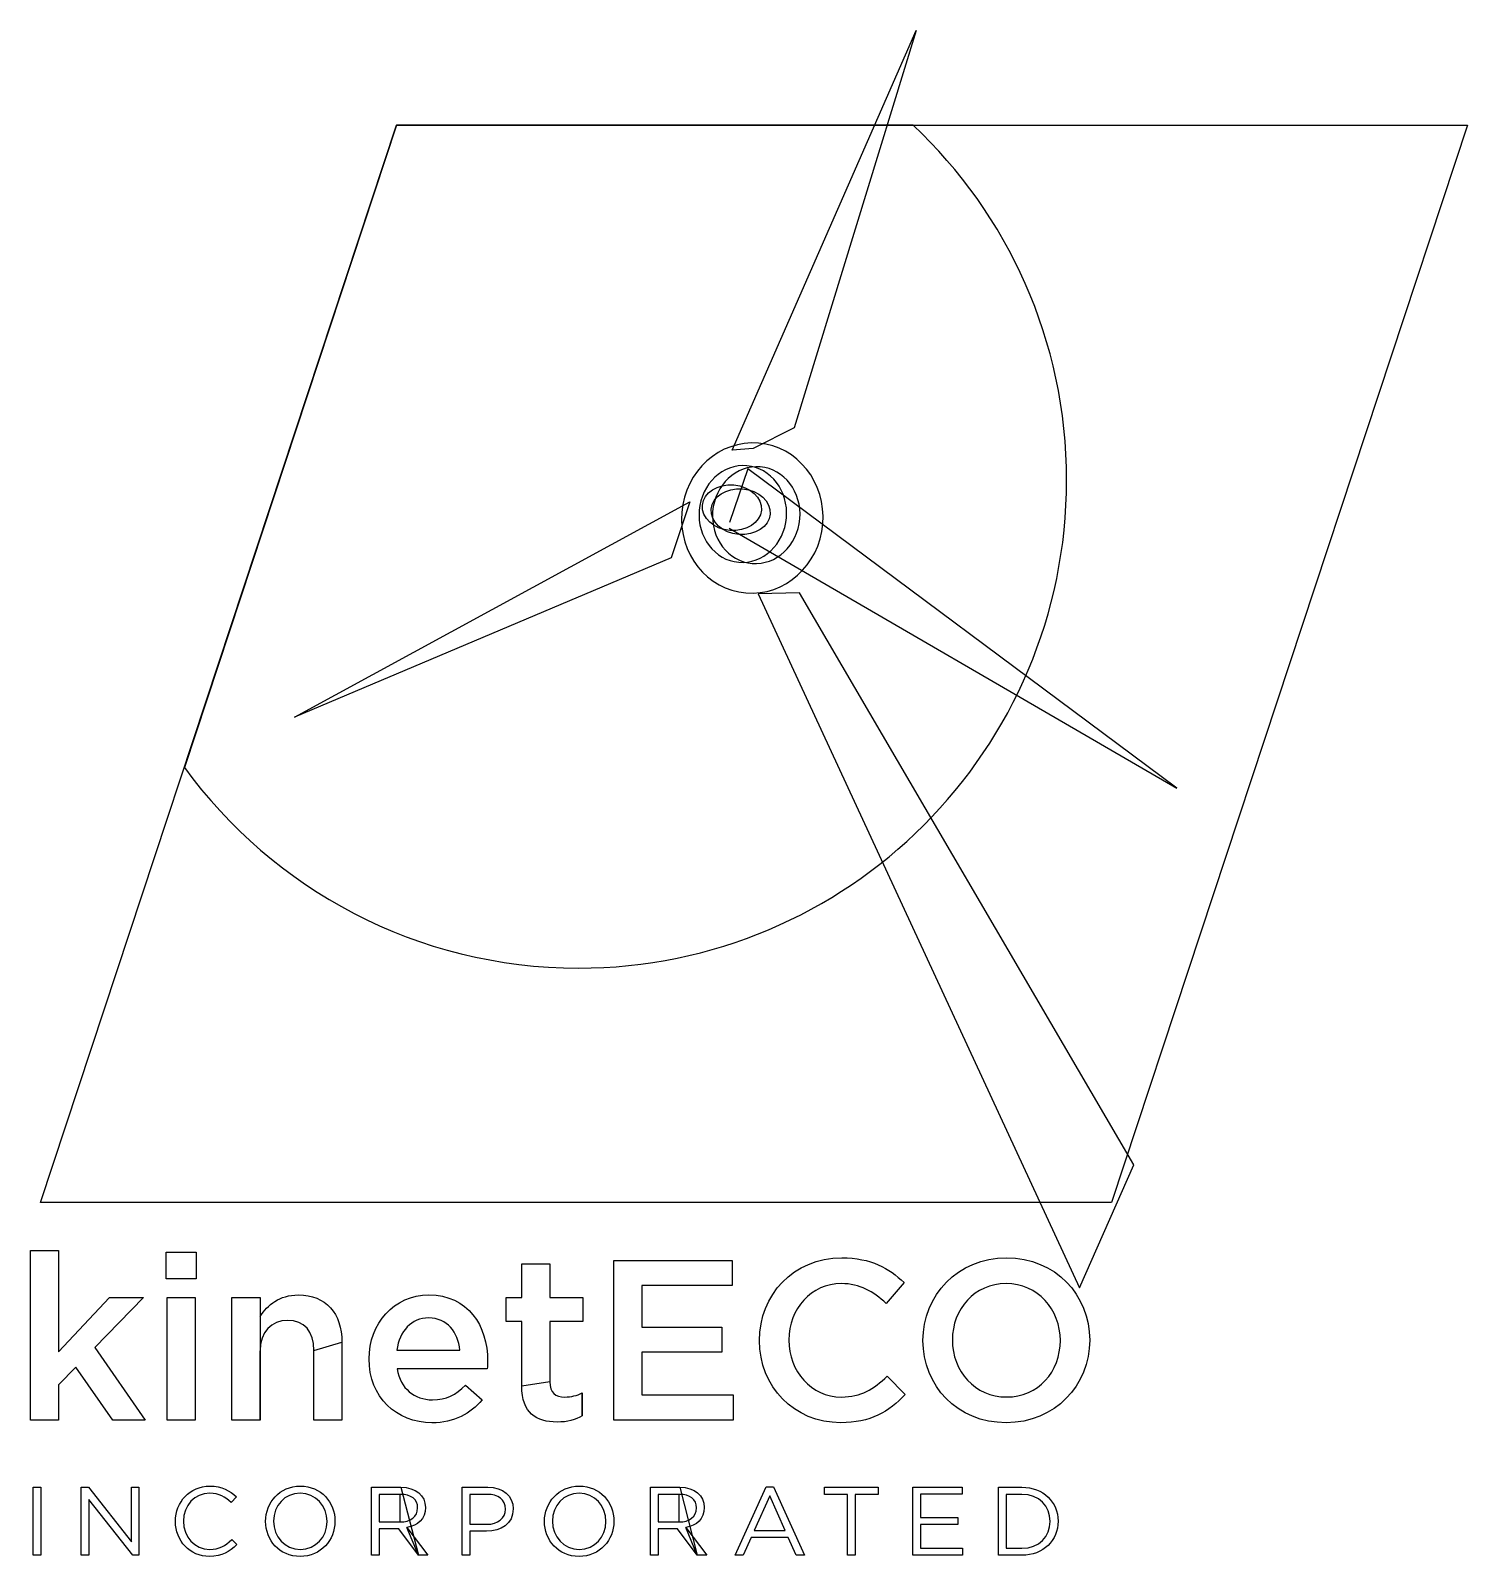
# Model space of a CAD drawing. Extents: x 0 to 145, y 0 to 154.
import ezdxf

# ---------------------------------------------------------------- set-up
doc = ezdxf.new("R2010")
doc.units = 0
doc.layers.add('Layer_1', color=7, linetype='CONTINUOUS')

msp = doc.modelspace()

# ---------------------------------------------------------------- linework, layer by layer
at = {"layer": 'Layer_1', "color": 7}
for points in [[(70.9092, 111.572892), (89.4002, 153.7469), (77.1212, 113.825892), (73.0062, 111.742892), (70.9092, 111.572892), (70.9092, 111.572892)], [(109.030304, 35.9811), (1.418304, 35.9811), (37.172304, 144.2211), (144.782304, 144.2211), (109.030304, 35.9811), (109.030304, 35.9811)], [(64.787096, 100.744692), (26.933096, 84.729692), (66.653096, 106.380692), (64.787096, 100.744692), (64.787096, 100.744692)], [(111.2676, 39.773996), (77.6796, 97.223996), (73.5056, 97.122996), (105.8126, 27.380996), (111.2676, 39.773996), (111.2676, 39.773996)], [(11.919, 14.114892), (8.654, 14.114892), (4.947, 19.429892), (3.222, 17.635892), (3.222, 14.114892), (0.4, 14.114892), (0.4, 31.135892), (3.222, 31.135892), (3.222, 20.968892), (8.328, 26.425892), (11.756, 26.425892), (6.859, 21.412892), (11.919, 14.114892), (11.919, 14.114892)], [(14.016496, 30.994596), (17.047496, 30.994596), (17.047496, 28.313596), (14.016496, 28.313596), (14.016496, 30.994596), (14.016496, 30.994596)], [(49.758096, 17.519492), (49.758096, 24.000492), (48.196096, 24.000492), (48.196096, 26.425492), (49.758096, 26.425492), (49.758096, 29.806492), (52.579096, 29.806492), (52.579096, 26.425492), (55.891096, 26.425492), (55.891096, 24.000492), (52.579096, 24.000492), (52.579096, 17.961492), (52.579096, 17.961492)], [(70.9004, 27.618796), (61.8374, 27.618796), (61.8374, 23.453796), (69.8714, 23.453796), (69.8714, 20.934796), (61.8374, 20.934796), (61.8374, 16.632796), (71.0154, 16.632796), (71.0154, 14.114796), (59.0214, 14.114796), (59.0214, 30.136796), (70.9004, 30.136796), (70.9004, 27.618796), (70.9004, 27.618796)], [(14.133496, 26.425596), (16.954496, 26.425596), (16.954496, 14.114596), (14.133496, 14.114596), (14.133496, 26.425596), (14.133496, 26.425596)], [(23.459, 14.114892), (20.639, 14.114892), (20.639, 26.425892), (23.459, 26.425892), (23.459, 24.512892)], [(31.689, 21.948892), (31.689, 14.114892), (28.868, 14.114892), (28.868, 21.109892)], [(23.459, 21.062892), (23.459, 14.114892), (23.459, 14.114892)], [(55.844096, 16.842492), (55.844096, 14.534492)], [(1.452496, 0.517596), (0.681496, 0.517596), (0.681496, 7.353596), (1.452496, 7.353596), (1.452496, 0.517596), (1.452496, 0.517596)], [(10.5322, 7.353092), (11.2842, 7.353092), (11.2842, 0.517092), (10.6692, 0.517092), (6.2552, 6.123092), (6.2552, 0.517092), (5.5032, 0.517092), (5.5032, 7.353092), (6.2252, 7.353092), (10.5322, 1.874092), (10.5322, 7.353092), (10.5322, 7.353092)], [(39.3748, 0.517196), (37.3928, 3.173196), (35.4398, 3.173196), (35.4398, 0.517196), (34.6678, 0.517196), (34.6678, 7.353196), (37.6078, 7.353196)], [(37.5488, 6.640196), (35.4398, 6.640196), (35.4398, 3.867196), (37.5388, 3.867196)], [(67.399296, 0.517196), (65.417296, 3.173196), (63.464296, 3.173196), (63.464296, 0.517196), (62.692296, 0.517196), (62.692296, 7.353196), (65.632296, 7.353196)], [(65.573296, 6.640196), (63.464296, 6.640196), (63.464296, 3.867196), (65.563296, 3.867196)], [(78.166696, 0.517492), (77.336696, 0.517492), (76.535696, 2.323492), (72.815696, 2.323492), (72.004696, 0.517492), (71.213696, 0.517492), (74.328696, 7.401492), (75.051696, 7.401492), (78.166696, 0.517492), (78.166696, 0.517492)], [(74.680696, 6.503492), (73.117696, 3.017492), (76.233696, 3.017492), (74.680696, 6.503492), (74.680696, 6.503492)], [(83.2686, 0.517196), (82.4876, 0.517196), (82.4876, 6.640196), (80.1926, 6.640196), (80.1926, 7.353196), (85.5636, 7.353196), (85.5636, 6.640196), (83.2686, 6.640196), (83.2686, 0.517196), (83.2686, 0.517196)], [(93.997104, 6.649996), (89.827104, 6.649996), (89.827104, 4.315996), (93.558104, 4.315996), (93.558104, 3.612996), (89.827104, 3.612996), (89.827104, 1.219996), (94.046104, 1.219996), (94.046104, 0.516996), (89.056104, 0.516996), (89.056104, 7.352996), (93.997104, 7.352996), (93.997104, 6.649996), (93.997104, 6.649996)], [(38.2228, 3.310196), (40.3218, 0.517196), (39.3748, 0.517196), (39.3748, 0.517196)], [(66.247296, 3.310196), (68.346296, 0.517196), (67.399296, 0.517196), (67.399296, 0.517196)]]:
    msp.add_lwpolyline(points, close=True, dxfattribs=at)
for points in [[(89.0976, 144.2209), (37.1716, 144.2209), (15.8556, 79.689892)], [(70.5928, 103.724196), (115.5918, 77.596196), (72.4878, 109.703196), (70.6428, 104.307196)], [(88.178, 27.916396), (86.369, 25.833396)], [(37.2152, 21.132396), (43.5332, 21.132396), (43.5332, 21.132396)], [(46.2852, 19.267396), (37.2382, 19.267396)], [(86.483, 18.509396), (88.292, 16.678396)], [(44.1162, 17.611396), (45.7712, 16.143396)], [(21.083696, 6.385996), (20.556696, 5.819996)], [(46.2074, 2.929196), (44.5464, 2.929196), (44.5464, 0.517196), (43.7754, 0.517196), (43.7754, 7.353196), (46.3344, 7.353196)], [(46.2754, 6.640196), (44.5464, 6.640196), (44.5464, 3.632196), (46.2364, 3.632196)], [(100.0186, 0.517196), (97.6456, 0.517196), (97.6456, 7.353196), (100.0186, 7.353196)], [(100.0186, 6.640196), (98.4166, 6.640196), (98.4166, 1.230196), (100.0186, 1.230196)], [(20.615696, 2.098996), (21.122696, 1.600996)]]:
    msp.add_lwpolyline(points, dxfattribs=at)
for points in [[(104.5036, 108.555892), (104.5036, 122.613892), (98.5776, 135.280892), (89.0976, 144.2209)], [(73.555896, 112.284092), (69.645896, 112.615092), (66.190896, 109.512092), (65.839896, 105.355092)], [(80.001904, 104.157092), (80.353904, 108.315092), (77.467896, 111.954092), (73.555896, 112.284092)], [(72.3818, 110.008892), (69.9638, 110.212892), (67.8208, 108.207892), (67.5928, 105.529892)], [(73.7294, 109.894596), (71.3114, 110.099596), (69.1674, 108.094596), (68.9404, 105.415596)], [(76.3498, 104.789892), (76.5758, 107.467892), (74.7988, 109.802892), (72.3818, 110.008892)], [(77.6974, 104.675596), (77.9224, 107.353596), (76.1454, 109.690596), (73.7294, 109.894596)], [(55.4766, 59.527892), (82.5536, 59.527892), (104.5036, 81.478892), (104.5036, 108.555892)], [(67.908896, 106.046492), (68.015896, 107.309492), (69.428896, 108.223492), (71.066896, 108.084492)], [(68.7898, 105.647092), (68.8978, 106.913092), (70.3108, 107.825092), (71.9478, 107.686092)], [(71.066896, 108.084492), (72.701896, 107.945492), (73.941896, 106.809492), (73.836896, 105.544492)], [(71.9478, 107.686092), (73.5838, 107.548092), (74.8238, 106.411092), (74.7168, 105.147092)], [(70.679896, 103.505492), (69.041896, 103.643492), (67.801896, 104.780492), (67.908896, 106.046492)], [(65.839896, 105.355092), (65.487896, 101.195092), (68.372896, 97.556092), (72.282896, 97.226092)], [(67.5928, 105.529892), (67.3658, 102.851892), (69.1438, 100.513892), (71.5618, 100.309892)], [(71.5608, 103.107092), (69.9228, 103.246092), (68.6828, 104.382092), (68.7898, 105.647092)], [(68.9404, 105.415596), (68.7134, 102.737596), (70.4914, 100.399596), (72.9094, 100.195596)], [(73.836896, 105.544492), (73.729896, 104.279492), (72.315896, 103.366492), (70.679896, 103.505492)], [(74.7168, 105.147092), (74.6118, 103.881092), (73.1968, 102.968092), (71.5608, 103.107092)], [(71.5618, 100.309892), (73.9798, 100.105892), (76.1238, 102.111892), (76.3498, 104.789892)], [(72.9094, 100.195596), (75.3264, 99.992596), (77.4694, 101.997596), (77.6974, 104.675596)], [(72.282896, 97.226092), (76.193896, 96.895092), (79.650896, 99.999092), (80.001904, 104.157092)], [(15.8556, 79.689892), (24.7716, 67.472892), (39.1936, 59.527892), (55.4766, 59.527892)], [(73.644, 22.103396), (73.644, 26.680396), (77.054, 30.410396), (81.906, 30.410396)], [(81.906, 30.410396), (84.858, 30.410396), (86.644, 29.381396), (88.178, 27.916396)], [(90.0718, 22.102796), (90.0718, 26.634796), (93.5508, 30.410796), (98.4718, 30.410796)], [(98.4718, 30.410796), (103.3928, 30.410796), (106.8258, 26.679796), (106.8258, 22.148796)], [(81.883, 27.824396), (78.816, 27.824396), (76.596, 25.307396), (76.596, 22.149396)], [(86.369, 25.833396), (85.088, 27.024396), (83.714, 27.824396), (81.883, 27.824396)], [(98.4258, 27.824796), (95.2448, 27.824796), (93.0248, 25.283796), (93.0248, 22.148796)], [(103.8738, 22.102796), (103.8738, 25.238796), (101.6078, 27.824796), (98.4258, 27.824796)], [(23.459, 24.512892), (24.252, 25.678892), (25.395, 26.681892), (27.307, 26.681892)], [(27.307, 26.681892), (30.081, 26.681892), (31.689, 24.816892), (31.689, 21.948892)], [(34.4172, 20.246396), (34.4172, 23.790396), (36.9122, 26.682396), (40.4322, 26.682396)], [(40.4322, 26.682396), (44.3492, 26.682396), (46.3312, 23.604396), (46.3312, 20.036396)], [(26.234, 24.116892), (24.602, 24.116892), (23.459, 22.974892), (23.459, 21.062892)], [(28.868, 21.109892), (28.868, 23.020892), (27.912, 24.116892), (26.234, 24.116892)], [(40.4092, 24.373396), (38.6832, 24.373396), (37.4712, 23.044396), (37.2152, 21.132396)], [(43.5332, 21.132396), (43.3462, 22.951396), (42.2742, 24.373396), (40.4092, 24.373396)], [(81.792, 13.840396), (77.122, 13.840396), (73.644, 17.479396), (73.644, 22.103396)], [(76.596, 22.149396), (76.596, 18.989396), (78.816, 16.426396), (81.883, 16.426396)], [(98.4258, 13.840796), (93.5048, 13.840796), (90.0718, 17.570796), (90.0718, 22.102796)], [(93.0248, 22.148796), (93.0248, 19.012796), (95.2908, 16.426796), (98.4718, 16.426796)], [(106.8258, 22.148796), (106.8258, 17.616796), (103.3478, 13.840796), (98.4258, 13.840796)], [(98.4718, 16.426796), (101.6538, 16.426796), (103.8738, 18.967796), (103.8738, 22.102796)], [(40.7352, 13.834396), (37.1682, 13.834396), (34.4172, 16.423396), (34.4172, 20.246396)], [(46.3312, 20.036396), (46.3312, 19.780396), (46.3072, 19.547396), (46.2852, 19.267396)], [(37.2382, 19.267396), (37.5642, 17.262396), (38.9642, 16.143396), (40.7822, 16.143396)], [(81.883, 16.426396), (83.852, 16.426396), (85.11, 17.227396), (86.483, 18.509396)], [(40.7822, 16.143396), (42.1582, 16.143396), (43.1372, 16.655396), (44.1162, 17.611396)], [(53.302096, 13.904492), (51.226096, 13.904492), (49.758096, 14.814492), (49.758096, 17.519492)], [(52.579096, 17.961492), (52.579096, 16.865492), (53.139096, 16.423492), (54.095096, 16.423492)], [(45.7712, 16.143396), (44.6052, 14.744396), (42.9972, 13.834396), (40.7352, 13.834396)], [(54.095096, 16.423492), (54.725096, 16.423492), (55.284096, 16.563492), (55.844096, 16.842492)], [(88.292, 16.678396), (86.621, 14.939396), (84.79, 13.840396), (81.792, 13.840396)], [(55.844096, 14.534492), (55.144096, 14.138492), (54.351096, 13.904492), (53.302096, 13.904492)], [(14.960696, 3.924996), (14.960696, 5.878996), (16.406696, 7.469996), (18.417696, 7.469996)], [(18.408696, 6.756996), (16.894696, 6.756996), (15.761696, 5.536996), (15.761696, 3.944996)], [(20.556696, 5.819996), (19.980696, 6.366996), (19.335696, 6.756996), (18.408696, 6.756996)], [(18.417696, 7.469996), (19.658696, 7.469996), (20.400696, 7.030996), (21.083696, 6.385996)], [(24.018096, 3.925396), (24.018096, 5.819396), (25.434096, 7.470396), (27.515096, 7.470396)], [(27.495096, 6.757396), (25.932096, 6.757396), (24.819096, 5.507396), (24.819096, 3.944396)], [(30.190096, 3.925396), (30.190096, 5.487396), (29.058096, 6.757396), (27.495096, 6.757396)], [(27.515096, 7.470396), (29.595096, 7.470396), (30.991096, 5.839396), (30.991096, 3.944396)], [(39.2968, 5.283196), (39.2968, 6.132196), (38.6528, 6.640196), (37.5488, 6.640196)], [(37.6078, 7.353196), (39.1118, 7.353196), (40.0778, 6.542196), (40.0778, 5.312196)], [(48.1114, 5.146196), (48.1114, 6.132196), (47.3794, 6.640196), (46.2754, 6.640196)], [(46.3344, 7.353196), (47.8774, 7.353196), (48.8924, 6.533196), (48.8924, 5.175196)], [(52.042496, 3.925396), (52.042496, 5.819396), (53.458496, 7.470396), (55.539496, 7.470396)], [(55.519496, 6.757396), (53.956496, 6.757396), (52.843496, 5.507396), (52.843496, 3.944396)], [(58.214496, 3.925396), (58.214496, 5.487396), (57.082496, 6.757396), (55.519496, 6.757396)], [(55.539496, 7.470396), (57.619496, 7.470396), (59.015496, 5.839396), (59.015496, 3.944396)], [(67.321296, 5.283196), (67.321296, 6.132196), (66.677296, 6.640196), (65.573296, 6.640196)], [(65.632296, 7.353196), (67.136296, 7.353196), (68.102296, 6.542196), (68.102296, 5.312196)], [(100.0186, 7.353196), (102.1666, 7.353196), (103.6516, 5.878196), (103.6516, 3.945196)], [(102.8506, 3.925196), (102.8506, 5.449196), (101.7476, 6.640196), (100.0186, 6.640196)], [(37.5388, 3.867196), (38.5648, 3.867196), (39.2968, 4.394196), (39.2968, 5.283196)], [(40.0778, 5.312196), (40.0778, 4.169196), (39.2968, 3.505196), (38.2228, 3.310196)], [(48.8924, 5.175196), (48.8924, 3.691196), (47.6624, 2.929196), (46.2074, 2.929196)], [(46.2364, 3.632196), (47.3694, 3.632196), (48.1114, 4.238196), (48.1114, 5.146196)], [(65.563296, 3.867196), (66.589296, 3.867196), (67.321296, 4.394196), (67.321296, 5.283196)], [(68.102296, 5.312196), (68.102296, 4.169196), (67.321296, 3.505196), (66.247296, 3.310196)], [(18.388696, 0.399996), (16.415696, 0.399996), (14.960696, 1.952996), (14.960696, 3.924996)], [(15.761696, 3.944996), (15.761696, 2.352996), (16.904696, 1.112996), (18.408696, 1.112996)], [(27.495096, 0.400396), (25.415096, 0.400396), (24.018096, 2.030396), (24.018096, 3.925396)], [(24.819096, 3.944396), (24.819096, 2.382396), (25.952096, 1.112396), (27.515096, 1.112396)], [(30.991096, 3.944396), (30.991096, 2.050396), (29.575096, 0.400396), (27.495096, 0.400396)], [(27.515096, 1.112396), (29.077096, 1.112396), (30.190096, 2.362396), (30.190096, 3.925396)], [(55.519496, 0.400396), (53.439496, 0.400396), (52.042496, 2.030396), (52.042496, 3.925396)], [(52.843496, 3.944396), (52.843496, 2.382396), (53.976496, 1.112396), (55.539496, 1.112396)], [(59.015496, 3.944396), (59.015496, 2.050396), (57.599496, 0.400396), (55.519496, 0.400396)], [(55.539496, 1.112396), (57.101496, 1.112396), (58.214496, 2.362396), (58.214496, 3.925396)], [(103.6516, 3.945196), (103.6516, 2.011196), (102.1666, 0.517196), (100.0186, 0.517196)], [(100.0186, 1.230196), (101.7476, 1.230196), (102.8506, 2.402196), (102.8506, 3.925196)], [(21.122696, 1.600996), (20.409696, 0.878996), (19.628696, 0.399996), (18.388696, 0.399996)], [(18.408696, 1.112996), (19.345696, 1.112996), (19.960696, 1.473996), (20.615696, 2.098996)]]:
    msp.add_open_spline(points, degree=3, dxfattribs=at)

doc.saveas('drawing.dxf')
